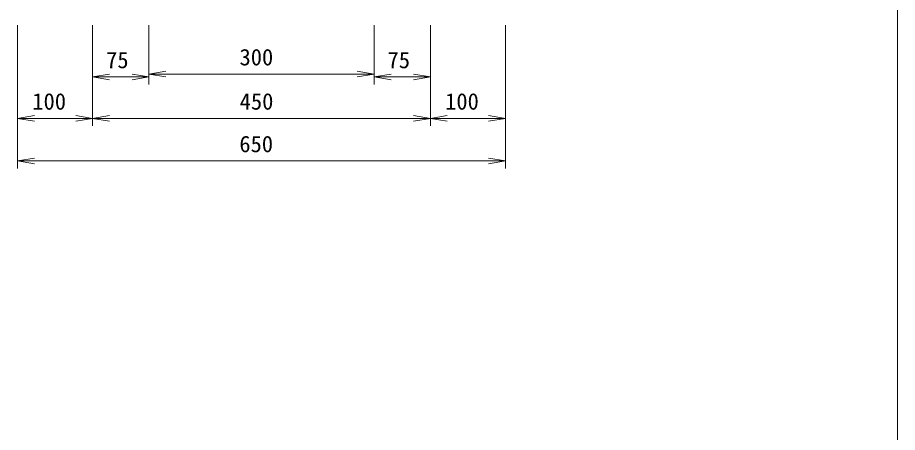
# Model space of a CAD drawing. Units: millimetres, scale not verified. Extents: x -247732 to 40887, y 610 to 29090.
# Drawn here: x 35026 to 40887, y 7728 to 10493 of the extents above; entities that cross this region are included whole.
import ezdxf
from ezdxf.enums import TextEntityAlignment as Align

# ---------------------------------------------------------------- set-up
doc = ezdxf.new("R2010")
doc.units = ezdxf.units.MM
doc.header["$LTSCALE"] = 50
for name, color, linetype, lineweight in [('0_2', 7, 'Continuous', 18), ('D-STR-DIM（寸法）', 7, 'Continuous', 18), ('D-TTL(外枠）', 2, 'Continuous', 18)]:
    doc.layers.add(name, color=color, linetype=linetype, lineweight=lineweight)
doc.styles.add('ＭＳ ゴシック', font='')
doc.styles.get('ＭＳ ゴシック').set_extended_font_data('MS Gothic')

msp = doc.modelspace()

# ---------------------------------------------------------------- linework, layer by layer
at = {"layer": '0_2'}
for p, q in [((35526.19, 10097.76), (35638.69, 10116.51)), ((35638.69, 10079.01), (35526.19, 10097.76)), ((35526.19, 10097.76), (35541.19, 10097.76)), ((35788.69, 10116.51), (35901.19, 10097.76)), ((35901.19, 10097.76), (35788.69, 10079.01)), ((35901.19, 10097.76), (35886.19, 10097.76)), ((35901.19, 10116.51), (36013.69, 10135.26)), ((36013.69, 10097.76), (35901.19, 10116.51)), ((35901.19, 10116.51), (35916.19, 10116.51)), ((37288.69, 10135.26), (37401.19, 10116.51)), ((37401.19, 10116.51), (37288.69, 10097.76)), ((37401.19, 10116.51), (37386.19, 10116.51)), ((37401.19, 10097.76), (37513.69, 10116.51)), ((37513.69, 10079.01), (37401.19, 10097.76)), ((37401.19, 10097.76), (37416.19, 10097.76)), ((37663.69, 10116.51), (37776.19, 10097.76)), ((37776.19, 10097.76), (37663.69, 10079.01)), ((37776.19, 10097.76), (37761.19, 10097.76)), ((35026.19, 9821.46), (35138.69, 9840.21)), ((35138.69, 9802.71), (35026.19, 9821.46)), ((35026.19, 9821.46), (35041.19, 9821.46)), ((35413.69, 9840.21), (35526.19, 9821.46)), ((35526.19, 9821.46), (35413.69, 9802.71)), ((35526.19, 9821.46), (35511.19, 9821.46)), ((35526.19, 9821.46), (35638.69, 9840.21)), ((35638.69, 9802.71), (35526.19, 9821.46)), ((35526.19, 9821.46), (35541.19, 9821.46)), ((37663.69, 9840.21), (37776.19, 9821.46)), ((37776.19, 9821.46), (37663.69, 9802.71)), ((37776.19, 9821.46), (37761.19, 9821.46)), ((37776.19, 9821.46), (37888.69, 9840.21)), ((37888.69, 9802.71), (37776.19, 9821.46)), ((37776.19, 9821.46), (37791.19, 9821.46)), ((38163.69, 9840.21), (38276.19, 9821.46)), ((38276.19, 9821.46), (38163.69, 9802.71)), ((38276.19, 9821.46), (38261.19, 9821.46)), ((35026.19, 9537.76), (35138.69, 9556.51)), ((38163.69, 9556.51), (38276.19, 9537.76)), ((35138.69, 9519.01), (35026.19, 9537.76)), ((35026.19, 9537.76), (35041.19, 9537.76)), ((38276.19, 9537.76), (38163.69, 9519.01)), ((38276.19, 9537.76), (38261.19, 9537.76))]:
    msp.add_line(p, q, dxfattribs=at)
at = {"layer": 'D-STR-DIM（寸法）'}
for p, q in [((35026.19, 10443.18), (35026.19, 9771.46)), ((35026.19, 10443.18), (35026.19, 9487.76)), ((35526.19, 10443.18), (35526.19, 9771.46)), ((35526.19, 10443.18), (35526.19, 10047.76)), ((35526.19, 10443.18), (35526.19, 9771.46)), ((35901.19, 10443.18), (35901.19, 10066.51)), ((35901.19, 10443.18), (35901.19, 10047.76)), ((37401.19, 10443.18), (37401.19, 10047.76)), ((37401.19, 10443.18), (37401.19, 10066.51)), ((37776.19, 10443.18), (37776.19, 9771.46)), ((37776.19, 10443.18), (37776.19, 10047.76)), ((37776.19, 10443.18), (37776.19, 9771.46)), ((38276.19, 10443.18), (38276.19, 9771.46)), ((38276.19, 10443.18), (38276.19, 9487.76)), ((35541.19, 10097.76), (35886.19, 10097.76)), ((35916.19, 10116.51), (37386.19, 10116.51)), ((37761.19, 10097.76), (37416.19, 10097.76)), ((35511.19, 9821.46), (35041.19, 9821.46)), ((37761.19, 9821.46), (35541.19, 9821.46)), ((37791.19, 9821.46), (38261.19, 9821.46)), ((38261.19, 9537.76), (35041.19, 9537.76))]:
    msp.add_line(p, q, dxfattribs=at)
at = {"layer": 'D-TTL(外枠）'}
msp.add_line((40887.16, 610.19), (40887.16, 29090.19), dxfattribs=at)

# ---------------------------------------------------------------- texts
at = {"layer": 'D-STR-DIM（寸法）', "style": 'ＭＳ ゴシック'}
for s, p in [('75', (35615.85, 10122.76)), ('300', (36504.62, 10141.51)), ('75', (37490.85, 10122.76)), ('100', (35124.29, 9846.46)), ('450', (36505.76, 9846.46)), ('100', (37874.29, 9846.46)), ('650', (36503.48, 9562.76))]:
    msp.add_text(s, height=110, dxfattribs=at).set_placement(p, align=Align.BOTTOM_LEFT)

doc.saveas('drawing.dxf')
